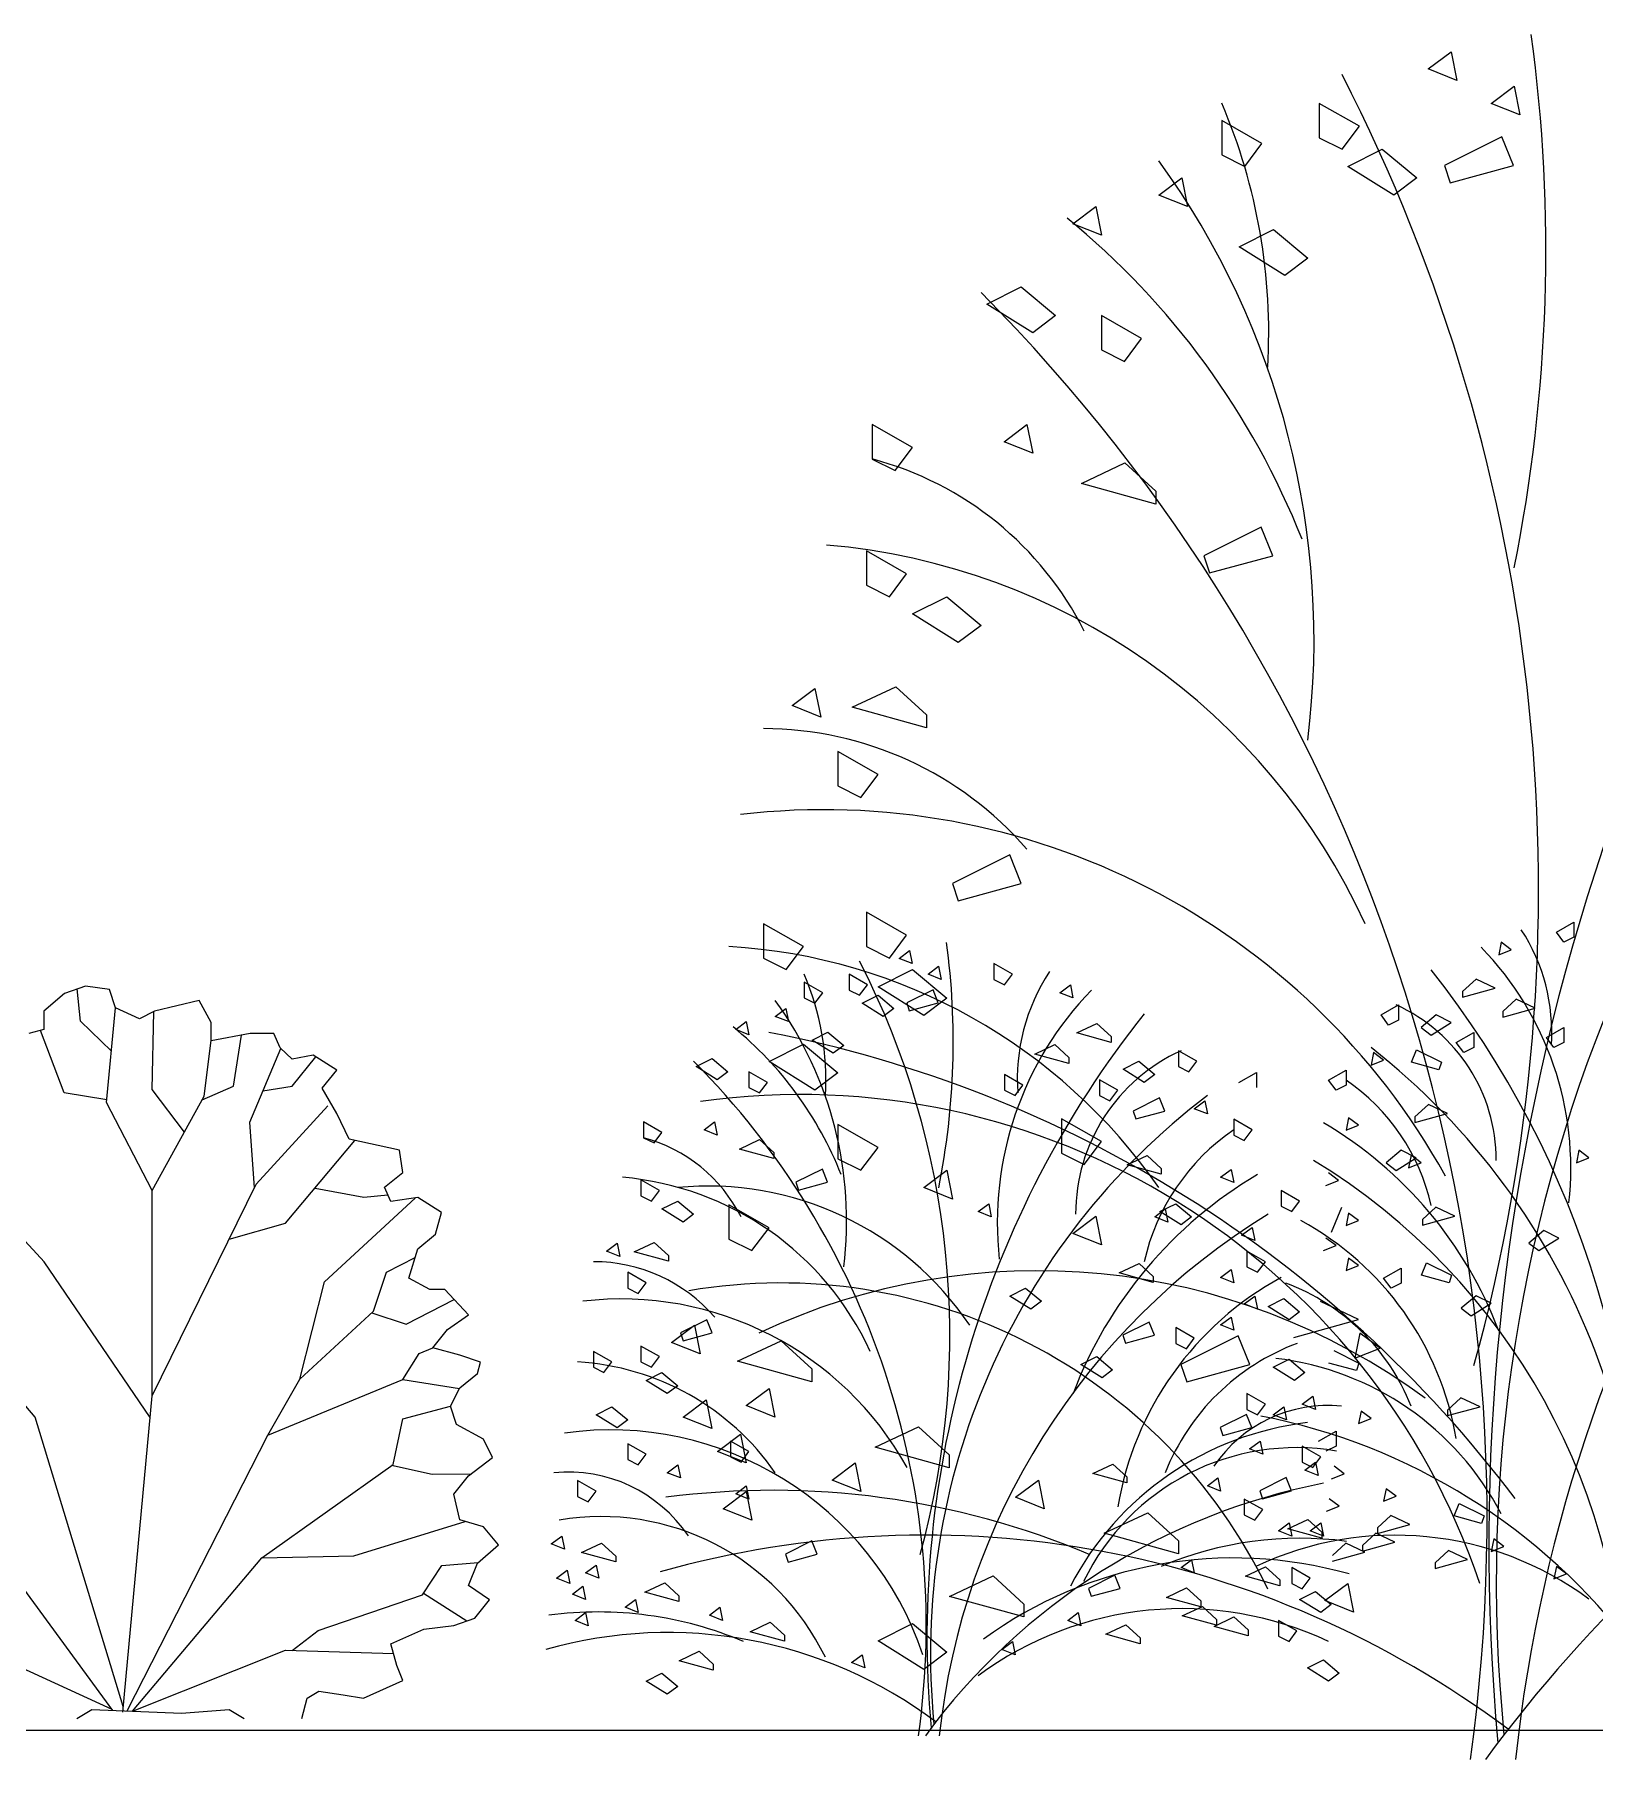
# Model space of a CAD drawing. Header units: millimetres. Extents: x 217.2 to 255.1, y 166.7 to 190.9.
# Drawn here: x 238.803 to 241.448, y 186.534 to 189.458 of the extents above; entities that cross this region are included whole.
import ezdxf

# ---------------------------------------------------------------- set-up
doc = ezdxf.new("R2010")
doc.units = ezdxf.units.MM
doc.layers.add('s', color=145, linetype='Continuous')
doc.layers.add('trees', color=104, linetype='Continuous')

msp = doc.modelspace()

# ---------------------------------------------------------------- linework, layer by layer
at = {"layer": 's', "color": 0}
msp.add_line((217.1888, 186.5832), (255.1288, 186.5832), dxfattribs=at)
at = {"layer": 'trees', "linetype": 'Continuous'}
for p, q in [((241.1662, 189.3996), (241.2051, 189.4288)), ((241.2731, 189.3412), (241.312, 189.3704)), ((241.312, 189.3704), (241.3217, 189.3218)), ((240.9816, 189.3412), (240.9816, 189.2829)), ((241.0496, 189.3023), (240.9816, 189.3412)), ((241.3217, 189.3218), (241.2731, 189.3412)), ((240.8164, 189.3121), (240.8164, 189.2537)), ((240.8844, 189.2732), (240.8164, 189.3121)), ((240.8553, 189.2343), (240.8844, 189.2732)), ((241.0885, 189.2634), (241.1468, 189.2148)), ((241.3107, 189.2356), (241.2913, 189.2842)), ((240.8164, 189.2537), (240.8553, 189.2343)), ((240.7095, 189.1856), (240.7484, 189.2148)), ((240.7484, 189.2148), (240.7581, 189.1662)), ((241.1468, 189.2148), (241.1079, 189.1856)), ((240.7581, 189.1662), (240.7095, 189.1856)), ((240.5637, 189.137), (240.6026, 189.1662)), ((240.6026, 189.1662), (240.6123, 189.1176)), ((240.6123, 189.1176), (240.5637, 189.137)), ((240.8456, 189.0981), (240.9039, 189.1273)), ((240.9039, 189.1273), (240.9622, 189.0787)), ((240.9233, 189.0495), (240.8456, 189.0981)), ((240.9622, 189.0787), (240.9233, 189.0495)), ((240.418, 189.0009), (240.4763, 189.03)), ((240.4763, 189.03), (240.5346, 188.9814)), ((240.4957, 188.9523), (240.418, 189.0009)), ((240.5346, 188.9814), (240.4957, 188.9523)), ((240.4471, 188.7675), (240.486, 188.7967)), ((240.2236, 188.7383), (240.2625, 188.7189)), ((240.6521, 188.7316), (240.7042, 188.6837)), ((240.7042, 188.6837), (240.7042, 188.662)), ((240.786, 188.5743), (240.7957, 188.5451)), ((240.7957, 188.5451), (240.9026, 188.5743)), ((240.3155, 188.3045), (240.3155, 188.2828)), ((240.1653, 188.2424), (240.1653, 188.184)), ((240.2334, 188.2035), (240.1653, 188.2424)), ((240.1653, 188.184), (240.2042, 188.1646)), ((240.4569, 188.0673), (240.3597, 188.0187)), ((240.4763, 188.0187), (240.4569, 188.0673)), ((240.2139, 187.9701), (240.2139, 187.9117)), ((240.039, 187.9506), (240.039, 187.8923)), ((240.107, 187.9117), (240.039, 187.9506)), ((240.0779, 187.8728), (240.107, 187.9117)), ((240.039, 187.8923), (240.0779, 187.8728)), ((240.3111, 187.795), (240.2334, 187.8437)), ((240.35, 187.8242), (240.3111, 187.795)), ((240.3356, 187.8164), (240.3267, 187.8387)), ((240.1265, 187.6686), (240.0487, 187.7172)), ((240.1653, 187.6978), (240.1265, 187.6686)), ((240.4658, 187.6593), (240.4792, 187.6771)), ((240.1653, 187.6103), (240.1653, 187.5519)), ((240.0327, 187.5846), (240.0567, 187.5626)), ((240.0567, 187.5626), (240.0567, 187.5526)), ((240.5832, 187.5422), (240.6123, 187.5811)), ((240.1653, 187.5519), (240.2042, 187.5325)), ((239.9807, 187.4741), (239.9807, 187.4158)), ((240.0487, 187.4352), (239.9807, 187.4741)), ((240.4032, 187.4625), (240.4211, 187.4759)), ((240.4211, 187.4759), (240.4255, 187.4536)), ((240.4255, 187.4536), (240.4032, 187.4625)), ((240.5637, 187.4255), (240.6026, 187.4547)), ((239.9807, 187.4158), (240.0196, 187.3963)), ((240.0196, 187.3963), (240.0487, 187.4352)), ((240.6761, 187.3745), (240.7001, 187.3525)), ((240.4568, 187.3194), (240.4836, 187.3328)), ((240.7001, 187.3525), (240.7001, 187.3425)), ((240.4926, 187.2971), (240.4568, 187.3194)), ((239.8835, 187.2407), (239.9224, 187.2699)), ((239.9224, 187.2699), (239.9321, 187.2213)), ((239.9321, 187.2213), (239.8835, 187.2407)), ((240.069, 187.2437), (240.1211, 187.1959)), ((240.8443, 187.2518), (240.7471, 187.2032)), ((240.8637, 187.2032), (240.8443, 187.2518)), ((240.5775, 187.2032), (240.6043, 187.2166)), ((240.1211, 187.1742), (239.9952, 187.2089)), ((240.1211, 187.1959), (240.1211, 187.1742)), ((240.7471, 187.2032), (240.7568, 187.174)), ((240.7568, 187.174), (240.8637, 187.2032)), ((240.0099, 187.1338), (240.0487, 187.1629)), ((240.8589, 187.154), (240.8589, 187.1272)), ((239.903, 187.1143), (239.9418, 187.1435)), ((240.0099, 187.0365), (239.9613, 187.056)), ((240.1556, 187.0073), (240.1945, 187.0365)), ((240.1945, 187.0365), (240.2042, 186.9879)), ((240.3543, 187.05), (240.3543, 187.0283)), ((240.2042, 186.9879), (240.1556, 187.0073)), ((240.4666, 186.9782), (240.5054, 187.0073)), ((240.5054, 187.0073), (240.5152, 186.9587)), ((240.6554, 187.0127), (240.6554, 187.0027)), ((239.971, 186.9587), (240.0099, 186.9879)), ((240.0099, 186.9879), (240.0196, 186.9393)), ((240.5152, 186.9587), (240.4666, 186.9782)), ((240.0196, 186.9393), (239.971, 186.9587)), ((240.6909, 186.952), (240.743, 186.9042)), ((240.743, 186.8824), (240.6171, 186.9172)), ((239.6794, 186.8991), (239.6972, 186.9125)), ((239.6972, 186.9125), (239.7017, 186.8902)), ((240.743, 186.9042), (240.743, 186.8824)), ((240.7472, 186.8589), (240.7651, 186.8723)), ((240.7651, 186.8723), (240.7696, 186.8499)), ((240.3548, 186.8102), (240.4286, 186.845)), ((240.635, 186.8461), (240.5903, 186.8237)), ((240.6439, 186.8237), (240.635, 186.8461)), ((240.9913, 186.8031), (241.0302, 186.8323)), ((241.0302, 186.8323), (241.0399, 186.7837)), ((240.5903, 186.8237), (240.5947, 186.8103)), ((240.5947, 186.8103), (240.6439, 186.8237)), ((241.0399, 186.7837), (240.9913, 186.8031)), ((240.5551, 186.7695), (240.573, 186.7829)), ((240.573, 186.7829), (240.5775, 186.7605)), ((240.5775, 186.7605), (240.5551, 186.7695)), ((240.6199, 186.7459), (240.6538, 186.7619)), ((240.6778, 186.7299), (240.6199, 186.7459)), ((240.6538, 186.7619), (240.6778, 186.7399)), ((240.4434, 186.7203), (240.4613, 186.7337)), ((240.4658, 186.7113), (240.4434, 186.7203)), ((240.4613, 186.7337), (240.4658, 186.7113)), ((240.6778, 186.7399), (240.6778, 186.7299))]:
    msp.add_line(p, q, dxfattribs=at)
at = {"layer": 'trees', "color": 84, "true_color": 0x2aaf18}
for p, q in [((241.2051, 189.4288), (241.2148, 189.3801)), ((241.2148, 189.3801), (241.1662, 189.3996)), ((241.0205, 189.2634), (241.0496, 189.3023)), ((240.9816, 189.2829), (241.0205, 189.2634)), ((241.0302, 189.2343), (241.0885, 189.2634)), ((241.2913, 189.2842), (241.1941, 189.2356)), ((241.1079, 189.1856), (241.0302, 189.2343)), ((241.1941, 189.2356), (241.2038, 189.2064)), ((240.6123, 188.9814), (240.6123, 188.9231)), ((240.6804, 188.9425), (240.6123, 188.9814)), ((240.6512, 188.9036), (240.6804, 188.9425)), ((240.6123, 188.9231), (240.6512, 188.9036)), ((240.2236, 188.7967), (240.2236, 188.7383)), ((240.2917, 188.7578), (240.2236, 188.7967)), ((240.486, 188.7967), (240.4957, 188.748)), ((240.4957, 188.748), (240.4471, 188.7675)), ((240.2625, 188.7189), (240.2917, 188.7578)), ((240.5783, 188.6968), (240.6521, 188.7316)), ((240.7042, 188.662), (240.5783, 188.6968)), ((240.8832, 188.6229), (240.786, 188.5743)), ((240.9026, 188.5743), (240.8832, 188.6229)), ((240.2139, 188.5827), (240.2139, 188.5244)), ((240.2819, 188.5438), (240.2139, 188.5827)), ((240.2528, 188.5049), (240.2819, 188.5438)), ((240.2139, 188.5244), (240.2528, 188.5049)), ((240.2917, 188.4758), (240.35, 188.5049)), ((240.35, 188.5049), (240.4083, 188.4563)), ((240.3694, 188.4271), (240.2917, 188.4758)), ((240.4083, 188.4563), (240.3694, 188.4271)), ((240.1896, 188.3175), (240.2634, 188.3523)), ((240.2634, 188.3523), (240.3155, 188.3045)), ((240.0876, 188.3202), (240.1265, 188.3493)), ((240.1265, 188.3493), (240.1362, 188.3007)), ((240.1362, 188.3007), (240.0876, 188.3202)), ((240.3155, 188.2828), (240.1896, 188.3175)), ((240.2042, 188.1646), (240.2334, 188.2035)), ((240.3597, 188.0187), (240.3694, 187.9895)), ((240.3694, 187.9895), (240.4763, 188.0187)), ((240.2819, 187.9312), (240.2139, 187.9701)), ((240.2139, 187.9117), (240.2528, 187.8923)), ((240.2528, 187.8923), (240.2819, 187.9312)), ((240.43, 187.8828), (240.43, 187.856)), ((240.4613, 187.8649), (240.43, 187.8828)), ((240.2334, 187.8437), (240.2917, 187.8728)), ((240.2917, 187.8728), (240.35, 187.8242)), ((240.4479, 187.8471), (240.4613, 187.8649)), ((238.8538, 187.8324), (238.819, 187.8021)), ((238.8894, 187.8447), (238.8538, 187.8324)), ((238.9302, 187.8389), (238.8894, 187.8447)), ((238.9403, 187.8078), (238.9302, 187.8389)), ((240.3267, 187.8387), (240.282, 187.8164)), ((238.819, 187.8021), (238.819, 187.771)), ((238.9812, 187.789), (238.9403, 187.8078)), ((239.0067, 187.8021), (238.9812, 187.789)), ((239.0824, 187.8201), (239.0067, 187.8021)), ((239.1025, 187.7833), (239.0824, 187.8201)), ((240.282, 187.8164), (240.2864, 187.803)), ((238.819, 187.771), (238.7935, 187.7645)), ((239.1689, 187.7645), (239.1025, 187.7522)), ((239.2091, 187.7645), (239.1689, 187.7645)), ((239.2198, 187.7399), (239.2091, 187.7645)), ((239.2399, 187.7211), (239.2198, 187.7399)), ((240.0487, 187.7172), (240.107, 187.7464)), ((240.107, 187.7464), (240.1653, 187.6978)), ((239.2754, 187.7276), (239.2399, 187.7211)), ((239.3157, 187.7023), (239.2754, 187.7276)), ((239.2909, 187.672), (239.3157, 187.7023)), ((240.0458, 187.6816), (240.0145, 187.6995)), ((240.0323, 187.6637), (240.0458, 187.6816)), ((240.0145, 187.6727), (240.0323, 187.6637)), ((240.5443, 187.62), (240.5443, 187.5616)), ((240.6123, 187.5811), (240.5443, 187.62)), ((240.2334, 187.5714), (240.1653, 187.6103)), ((239.4222, 187.5664), (239.3364, 187.5852)), ((239.4276, 187.5287), (239.4222, 187.5664)), ((239.9988, 187.5686), (240.0327, 187.5846)), ((240.0567, 187.5526), (239.9988, 187.5686)), ((240.2042, 187.5325), (240.2334, 187.5714)), ((240.5443, 187.5616), (240.5832, 187.5422)), ((240.3111, 187.5033), (240.35, 187.5325)), ((240.35, 187.5325), (240.3597, 187.4838)), ((239.3968, 187.5042), (239.4276, 187.5287)), ((240.3597, 187.4838), (240.3111, 187.5033)), ((239.4832, 187.424), (239.4933, 187.4608)), ((240.6026, 187.4547), (240.6123, 187.4061)), ((240.6123, 187.4061), (240.5637, 187.4255)), ((240.6422, 187.3585), (240.6761, 187.3745)), ((240.7001, 187.3425), (240.6422, 187.3585)), ((239.4732, 187.3307), (239.4376, 187.3495)), ((239.5389, 187.2873), (239.4986, 187.3307)), ((240.4836, 187.3328), (240.5104, 187.3105)), ((240.5104, 187.3105), (240.4926, 187.2971)), ((239.9952, 187.2089), (240.069, 187.2437)), ((240.6132, 187.1808), (240.5775, 187.2032)), ((240.0487, 187.1629), (240.0584, 187.1143)), ((240.8902, 187.1361), (240.8589, 187.154)), ((239.9418, 187.1435), (239.9516, 187.0949)), ((240.0584, 187.1143), (240.0099, 187.1338)), ((240.9528, 187.1361), (240.9706, 187.1495)), ((240.9706, 187.1495), (240.9751, 187.1272)), ((239.9516, 187.0949), (239.903, 187.1143)), ((240.2284, 187.0631), (240.3022, 187.0978)), ((240.3022, 187.0978), (240.3543, 187.05)), ((239.9613, 187.056), (240.0001, 187.0851)), ((240.0001, 187.0851), (240.0099, 187.0365)), ((240.3543, 187.0283), (240.2284, 187.0631)), ((240.5975, 187.0186), (240.6315, 187.0346)), ((240.6315, 187.0346), (240.6554, 187.0127)), ((240.6554, 187.0027), (240.5975, 187.0186)), ((240.6171, 186.9172), (240.6909, 186.952)), ((240.4286, 186.845), (240.4807, 186.7972)), ((240.4807, 186.7755), (240.3548, 186.8102)), ((240.4807, 186.7972), (240.4807, 186.7755)), ((240.2334, 186.7351), (240.2917, 186.7642)), ((240.2917, 186.7642), (240.35, 186.7156)), ((240.3111, 186.6864), (240.2334, 186.7351)), ((240.35, 186.7156), (240.3111, 186.6864))]:
    msp.add_line(p, q, dxfattribs=at)
at = {"layer": 'trees', "color": 1}
for p, q in [((241.2038, 189.2064), (241.3107, 189.2356)), ((240.43, 187.856), (240.4479, 187.8471)), ((240.5417, 187.8336), (240.5596, 187.8471)), ((240.564, 187.8247), (240.5417, 187.8336)), ((240.5596, 187.8471), (240.564, 187.8247)), ((240.2864, 187.803), (240.3356, 187.8164)), ((240.5707, 187.7654), (240.6047, 187.7813)), ((240.6286, 187.7494), (240.5707, 187.7654)), ((240.6047, 187.7813), (240.6286, 187.7594)), ((240.4992, 187.7296), (240.5332, 187.7456)), ((240.5332, 187.7456), (240.5571, 187.7236)), ((240.6286, 187.7594), (240.6286, 187.7494)), ((240.5571, 187.7136), (240.4992, 187.7296)), ((240.5571, 187.7236), (240.5571, 187.7136)), ((240.4479, 187.695), (240.4479, 187.6682)), ((240.4792, 187.6771), (240.4479, 187.695)), ((240.6087, 187.6861), (240.6087, 187.6593)), ((240.64, 187.6682), (240.6087, 187.6861)), ((240.4479, 187.6682), (240.4658, 187.6593)), ((240.6087, 187.6593), (240.6266, 187.6503)), ((240.6266, 187.6503), (240.64, 187.6682)), ((240.9349, 187.4625), (240.9483, 187.4804)), ((240.7472, 187.4402), (240.7115, 187.4625)), ((240.7651, 187.4536), (240.7472, 187.4402)), ((240.917, 187.4715), (240.9349, 187.4625)), ((240.85, 187.4223), (240.8679, 187.4357)), ((240.8723, 187.4133), (240.85, 187.4223)), ((240.8679, 187.4357), (240.8723, 187.4133)), ((240.8902, 187.3776), (240.8589, 187.3954)), ((240.8589, 187.3954), (240.8589, 187.3686)), ((240.8143, 187.3507), (240.8321, 187.3641)), ((240.8321, 187.3641), (240.8366, 187.3418)), ((240.8589, 187.3686), (240.8768, 187.3597)), ((240.8768, 187.3597), (240.8902, 187.3776)), ((240.8366, 187.3418), (240.8143, 187.3507))]:
    msp.add_line(p, q, dxfattribs=at)
at = {"layer": 'trees', "color": 56}
for p, q in [((241.3836, 187.9361), (241.4134, 187.9531)), ((241.4134, 187.9531), (241.4134, 187.9276)), ((241.2902, 187.9191), (241.286, 187.8978)), ((241.3072, 187.9063), (241.2902, 187.9191)), ((241.3964, 187.9191), (241.3836, 187.9361)), ((241.4134, 187.9276), (241.3964, 187.9191)), ((241.286, 187.8978), (241.3072, 187.9063)), ((241.2474, 187.8566), (241.2246, 187.8357)), ((241.2796, 187.8414), (241.2474, 187.8566)), ((241.2246, 187.8262), (241.2796, 187.8414)), ((241.2246, 187.8357), (241.2246, 187.8262)), ((241.0864, 187.7958), (241.1161, 187.8128)), ((241.0991, 187.7788), (241.0864, 187.7958)), ((241.1161, 187.8128), (241.1161, 187.7873)), ((241.1798, 187.7958), (241.1543, 187.7746)), ((241.2053, 187.7831), (241.1798, 187.7958)), ((241.3153, 187.8226), (241.2926, 187.8017)), ((241.2926, 187.7922), (241.3476, 187.8074)), ((241.2926, 187.8017), (241.2926, 187.7922)), ((241.3476, 187.8074), (241.3153, 187.8226)), ((241.1161, 187.7873), (241.0991, 187.7788)), ((241.1543, 187.7746), (241.1713, 187.7618)), ((241.1713, 187.7618), (241.2053, 187.7831)), ((241.2138, 187.7491), (241.2435, 187.7661)), ((241.2435, 187.7661), (241.2435, 187.7406)), ((241.3667, 187.7576), (241.3964, 187.7746)), ((241.3964, 187.7746), (241.3964, 187.7491)), ((241.1379, 187.7157), (241.1464, 187.7369)), ((241.1464, 187.7369), (241.1889, 187.7157)), ((241.2265, 187.7321), (241.2138, 187.7491)), ((241.2435, 187.7406), (241.2265, 187.7321)), ((241.3794, 187.7406), (241.3667, 187.7576)), ((241.3964, 187.7491), (241.3794, 187.7406)), ((241.0737, 187.7321), (241.0694, 187.7108)), ((241.0694, 187.7108), (241.0907, 187.7193)), ((241.0907, 187.7193), (241.0737, 187.7321)), ((241.1846, 187.7029), (241.1379, 187.7157)), ((241.1889, 187.7157), (241.1846, 187.7029)), ((240.9972, 187.6853), (241.027, 187.7023)), ((241.01, 187.6683), (240.9972, 187.6853)), ((241.027, 187.7023), (241.027, 187.6768)), ((241.027, 187.6768), (241.01, 187.6683)), ((241.0312, 187.6216), (241.027, 187.6004)), ((241.0482, 187.6089), (241.0312, 187.6216)), ((241.1667, 187.6441), (241.1439, 187.6233)), ((241.1439, 187.6138), (241.199, 187.629)), ((241.1439, 187.6233), (241.1439, 187.6138)), ((241.199, 187.629), (241.1667, 187.6441)), ((241.027, 187.6004), (241.0482, 187.6089)), ((241.1204, 187.5664), (241.0949, 187.5451)), ((241.1459, 187.5536), (241.1204, 187.5664)), ((241.4219, 187.5664), (241.4176, 187.5451)), ((241.4388, 187.5536), (241.4219, 187.5664)), ((241.0949, 187.5451), (241.1119, 187.5324)), ((241.1119, 187.5324), (241.1459, 187.5536)), ((241.1374, 187.5579), (241.1331, 187.5366)), ((241.1331, 187.5366), (241.1543, 187.5451)), ((241.1543, 187.5451), (241.1374, 187.5579)), ((241.4176, 187.5451), (241.4388, 187.5536)), ((240.993, 187.5069), (241.0142, 187.5154)), ((241.0142, 187.5154), (240.9972, 187.5281)), ((241.0312, 187.4601), (241.027, 187.4389)), ((241.027, 187.4389), (241.0482, 187.4474)), ((241.0482, 187.4474), (241.0312, 187.4601)), ((241.1794, 187.4699), (241.1567, 187.449)), ((241.1567, 187.4395), (241.2117, 187.4547)), ((241.1567, 187.449), (241.1567, 187.4395)), ((241.2117, 187.4547), (241.1794, 187.4699)), ((241.01, 187.4049), (240.993, 187.4176)), ((241.3624, 187.4304), (241.3369, 187.4091)), ((241.3539, 187.3964), (241.3879, 187.4176)), ((241.3879, 187.4176), (241.3624, 187.4304)), ((240.9887, 187.3964), (241.01, 187.4049)), ((241.3369, 187.4091), (241.3539, 187.3964)), ((241.0312, 187.3836), (241.027, 187.3624)), ((241.027, 187.3624), (241.0482, 187.3709)), ((241.0482, 187.3709), (241.0312, 187.3836)), ((241.0907, 187.3496), (241.1204, 187.3666)), ((241.1204, 187.3666), (241.1204, 187.3411)), ((241.1549, 187.3545), (241.1634, 187.3757)), ((241.1634, 187.3757), (241.2059, 187.3545)), ((241.1034, 187.3326), (241.0907, 187.3496)), ((241.1204, 187.3411), (241.1034, 187.3326)), ((241.2016, 187.3417), (241.1549, 187.3545)), ((241.2059, 187.3545), (241.2016, 187.3417)), ((241.2478, 187.3199), (241.2223, 187.2986)), ((241.2223, 187.2986), (241.2393, 187.2859)), ((241.2393, 187.2859), (241.2732, 187.3071)), ((241.2732, 187.3071), (241.2478, 187.3199)), ((241.0063, 187.227), (241.0487, 187.2057)), ((241.0445, 187.193), (240.9978, 187.2057)), ((241.0487, 187.2057), (241.0445, 187.193)), ((241.0524, 187.1244), (241.0482, 187.1032)), ((241.0694, 187.1117), (241.0524, 187.1244)), ((241.2219, 187.147), (241.1991, 187.1261)), ((241.1991, 187.1166), (241.2542, 187.1318)), ((241.1991, 187.1261), (241.1991, 187.1166)), ((241.2542, 187.1318), (241.2219, 187.147)), ((241.0482, 187.1032), (241.0694, 187.1117)), ((240.9802, 187.0734), (241.01, 187.0904)), ((241.01, 187.0649), (240.993, 187.0564)), ((241.01, 187.0904), (241.01, 187.0649)), ((241.0949, 186.9927), (241.0907, 186.9714)), ((241.0907, 186.9714), (241.1119, 186.9799)), ((241.1119, 186.9799), (241.0949, 186.9927)), ((241.103, 186.9472), (241.0802, 186.9264)), ((241.1353, 186.9321), (241.103, 186.9472)), ((241.2101, 186.9465), (241.2186, 186.9678)), ((241.2568, 186.9338), (241.2101, 186.9465)), ((241.2186, 186.9678), (241.2611, 186.9465)), ((241.2611, 186.9465), (241.2568, 186.9338)), ((241.0775, 186.9175), (241.0548, 186.8966)), ((241.1098, 186.9023), (241.0775, 186.9175)), ((241.0802, 186.9169), (241.1353, 186.9321)), ((241.0802, 186.9264), (241.0802, 186.9169)), ((241.0266, 186.9005), (241.0038, 186.8796)), ((241.0588, 186.8853), (241.0266, 186.9005)), ((241.0548, 186.8871), (241.1098, 186.9023)), ((241.0548, 186.8966), (241.0548, 186.8871)), ((241.2007, 186.8878), (241.1779, 186.8669)), ((241.2329, 186.8726), (241.2007, 186.8878)), ((241.2775, 186.9077), (241.2732, 186.8865)), ((241.2732, 186.8865), (241.2945, 186.895)), ((241.2945, 186.895), (241.2775, 186.9077)), ((241.0038, 186.8701), (241.0588, 186.8853)), ((241.1779, 186.8574), (241.2329, 186.8726)), ((241.1779, 186.8669), (241.1779, 186.8574)), ((241.3836, 186.861), (241.3794, 186.8397)), ((241.4006, 186.8482), (241.3836, 186.861)), ((241.3794, 186.8397), (241.4006, 186.8482))]:
    msp.add_line(p, q, dxfattribs=at)
at = {"layer": 'trees', "color": 97, "true_color": 0x279b30}
for p, q in [((240.2692, 187.8918), (240.287, 187.9052)), ((240.2915, 187.8828), (240.2692, 187.8918)), ((240.287, 187.9052), (240.2915, 187.8828)), ((240.1843, 187.8649), (240.1843, 187.8381)), ((240.2155, 187.8471), (240.1843, 187.8649)), ((240.3183, 187.8649), (240.3362, 187.8784)), ((240.3406, 187.856), (240.3183, 187.8649)), ((240.3362, 187.8784), (240.3406, 187.856)), ((240.1843, 187.8381), (240.2021, 187.8292)), ((240.2021, 187.8292), (240.2155, 187.8471)), ((240.2066, 187.8158), (240.2334, 187.8292)), ((240.2334, 187.8292), (240.2602, 187.8068)), ((240.2423, 187.7934), (240.2066, 187.8158)), ((240.2602, 187.8068), (240.2423, 187.7934)), ((239.9251, 187.7084), (239.9519, 187.7219)), ((239.9609, 187.6861), (239.9251, 187.7084)), ((239.9519, 187.7219), (239.9787, 187.6995)), ((240.6489, 187.704), (240.6758, 187.7174)), ((240.6758, 187.7174), (240.7026, 187.695)), ((240.7428, 187.7084), (240.7606, 187.6995)), ((240.7606, 187.6995), (240.774, 187.7174)), ((239.9787, 187.6995), (239.9609, 187.6861)), ((240.0145, 187.6995), (240.0145, 187.6727)), ((240.6847, 187.6816), (240.6489, 187.704)), ((240.7026, 187.695), (240.6847, 187.6816)), ((240.7109, 187.6554), (240.6662, 187.633)), ((240.7198, 187.633), (240.7109, 187.6554)), ((240.7696, 187.6369), (240.7875, 187.6503)), ((240.7875, 187.6503), (240.7919, 187.628)), ((240.6662, 187.633), (240.6707, 187.6196)), ((240.6707, 187.6196), (240.7198, 187.633)), ((240.7919, 187.628), (240.7696, 187.6369)), ((240.8366, 187.619), (240.8366, 187.5922)), ((240.8679, 187.6011), (240.8366, 187.619)), ((239.8358, 187.6145), (239.8358, 187.5877)), ((239.867, 187.5967), (239.8358, 187.6145)), ((239.8536, 187.5788), (239.867, 187.5967)), ((239.9385, 187.6011), (239.9564, 187.6145)), ((239.9609, 187.5922), (239.9385, 187.6011)), ((239.9564, 187.6145), (239.9609, 187.5922)), ((240.8366, 187.5922), (240.8545, 187.5832)), ((240.8545, 187.5832), (240.8679, 187.6011)), ((239.8358, 187.5877), (239.8536, 187.5788)), ((240.139, 187.5347), (240.0943, 187.5123)), ((240.1479, 187.5123), (240.139, 187.5347)), ((240.6556, 187.5418), (240.6896, 187.5578)), ((240.7135, 187.5258), (240.6556, 187.5418)), ((240.6896, 187.5578), (240.7135, 187.5358)), ((240.7135, 187.5358), (240.7135, 187.5258)), ((240.8143, 187.5206), (240.8321, 187.5341)), ((240.8321, 187.5341), (240.8366, 187.5117)), ((239.8626, 187.4983), (239.8313, 187.5162)), ((240.0943, 187.5123), (240.0988, 187.4989)), ((240.0988, 187.4989), (240.1479, 187.5123)), ((240.8366, 187.5117), (240.8143, 187.5206)), ((240.7115, 187.4625), (240.7383, 187.4759)), ((240.7383, 187.4759), (240.7651, 187.4536)), ((240.7026, 187.4536), (240.7204, 187.467)), ((240.7249, 187.4446), (240.7026, 187.4536)), ((240.7204, 187.467), (240.7249, 187.4446)), ((239.7732, 187.3954), (239.7911, 187.4089)), ((239.7955, 187.3865), (239.7732, 187.3954)), ((239.7911, 187.4089), (239.7955, 187.3865)), ((239.8201, 187.3942), (239.854, 187.4102)), ((239.878, 187.3783), (239.8201, 187.3942)), ((239.854, 187.4102), (239.878, 187.3882)), ((239.878, 187.3882), (239.878, 187.3783)), ((239.8089, 187.3597), (239.8089, 187.3328)), ((239.8402, 187.3418), (239.8089, 187.3597)), ((239.8089, 187.3328), (239.8268, 187.3239)), ((239.8268, 187.3239), (239.8402, 187.3418)), ((239.943, 187.2792), (239.8983, 187.2568)), ((239.9519, 187.2568), (239.943, 187.2792)), ((240.693, 187.2753), (240.6484, 187.253)), ((240.702, 187.253), (240.693, 187.2753)), ((239.8983, 187.2568), (239.9028, 187.2434)), ((239.9028, 187.2434), (239.9519, 187.2568)), ((240.6484, 187.253), (240.6528, 187.2396)), ((240.6528, 187.2396), (240.702, 187.253)), ((240.7383, 187.2658), (240.7383, 187.239)), ((240.7696, 187.2479), (240.7383, 187.2658)), ((240.7383, 187.239), (240.7562, 187.23)), ((240.7562, 187.23), (240.7696, 187.2479)), ((239.7509, 187.2255), (239.7509, 187.1987)), ((239.7821, 187.2077), (239.7509, 187.2255)), ((239.8313, 187.2345), (239.8313, 187.2077)), ((239.8626, 187.2166), (239.8313, 187.2345)), ((239.8492, 187.1987), (239.8626, 187.2166)), ((240.6043, 187.2166), (240.6311, 187.1942)), ((239.7509, 187.1987), (239.7687, 187.1898)), ((239.7687, 187.1898), (239.7821, 187.2077)), ((239.8313, 187.2077), (239.8492, 187.1987)), ((239.8402, 187.1764), (239.867, 187.1898)), ((239.867, 187.1898), (239.8938, 187.1674)), ((240.6311, 187.1942), (240.6132, 187.1808)), ((239.876, 187.154), (239.8402, 187.1764)), ((239.8938, 187.1674), (239.876, 187.154)), ((239.7553, 187.1182), (239.7821, 187.1316)), ((239.7821, 187.1316), (239.8089, 187.1093)), ((240.8181, 187.0831), (240.8673, 187.0965)), ((239.9832, 187.0735), (239.9832, 187.0467)), ((240.0145, 187.0556), (239.9832, 187.0735)), ((240.8634, 187.0601), (240.8813, 187.0735)), ((240.8813, 187.0735), (240.8858, 187.0512)), ((240.9528, 187.0646), (240.9528, 187.0377)), ((240.984, 187.0467), (240.9528, 187.0646)), ((239.9832, 187.0467), (240.0011, 187.0377)), ((240.0011, 187.0377), (240.0145, 187.0556)), ((240.8858, 187.0512), (240.8634, 187.0601)), ((240.9528, 187.0377), (240.9706, 187.0288)), ((240.9572, 187.0243), (240.9751, 187.0377)), ((240.9706, 187.0288), (240.984, 187.0467)), ((240.9751, 187.0377), (240.9796, 187.0154)), ((240.7919, 186.9975), (240.8098, 187.0109)), ((240.8098, 187.0109), (240.8143, 186.9886)), ((240.9254, 187.0115), (240.8807, 186.9892)), ((240.9343, 186.9892), (240.9254, 187.0115)), ((240.9796, 187.0154), (240.9572, 187.0243)), ((239.9921, 186.9841), (240.01, 186.9975)), ((240.0145, 186.9751), (239.9921, 186.9841)), ((240.01, 186.9975), (240.0145, 186.9751)), ((240.8143, 186.9886), (240.7919, 186.9975)), ((240.8807, 186.9892), (240.8852, 186.9758)), ((240.8852, 186.9758), (240.9343, 186.9892)), ((240.8545, 186.9751), (240.8545, 186.9483)), ((240.8858, 186.9573), (240.8545, 186.9751)), ((240.8545, 186.9483), (240.8723, 186.9394)), ((240.8723, 186.9394), (240.8858, 186.9573)), ((240.9126, 186.9215), (240.9304, 186.9349)), ((240.9349, 186.9125), (240.9126, 186.9215)), ((240.9282, 186.9247), (240.9621, 186.9407)), ((240.9861, 186.9088), (240.9282, 186.9247)), ((240.9304, 186.9349), (240.9349, 186.9125)), ((240.9621, 186.9407), (240.9861, 186.9188)), ((240.9662, 186.9215), (240.984, 186.9349)), ((240.9885, 186.9125), (240.9662, 186.9215)), ((240.984, 186.9349), (240.9885, 186.9125)), ((240.9861, 186.9188), (240.9861, 186.9088)), ((240.1211, 186.9042), (240.0764, 186.8819)), ((240.1301, 186.8819), (240.1211, 186.9042)), ((240.0764, 186.8819), (240.0809, 186.8684)), ((240.0809, 186.8684), (240.1301, 186.8819)), ((239.838, 186.8174), (239.8719, 186.8334)), ((239.8719, 186.8334), (239.8958, 186.8114)), ((239.8045, 186.7918), (239.8223, 186.8052)), ((239.8223, 186.8052), (239.8268, 186.7829)), ((239.8958, 186.8014), (239.838, 186.8174)), ((239.8958, 186.8114), (239.8958, 186.8014)), ((239.8268, 186.7829), (239.8045, 186.7918)), ((239.9475, 186.7784), (239.9653, 186.7918)), ((239.9698, 186.7695), (239.9475, 186.7784)), ((239.9653, 186.7918), (239.9698, 186.7695)), ((240.0167, 186.7504), (240.0506, 186.7664)), ((240.0746, 186.7344), (240.0167, 186.7504)), ((240.0506, 186.7664), (240.0746, 186.7444)), ((240.0746, 186.7444), (240.0746, 186.7344)), ((239.896, 186.7012), (239.93, 186.7172)), ((239.93, 186.7172), (239.9539, 186.6952)), ((239.9539, 186.6852), (239.896, 186.7012)), ((239.9539, 186.6952), (239.9539, 186.6852)), ((240.1887, 186.6979), (240.2066, 186.7113)), ((240.2111, 186.689), (240.1887, 186.6979)), ((240.2066, 186.7113), (240.2111, 186.689)), ((239.8402, 186.6666), (239.867, 186.68)), ((239.876, 186.6443), (239.8402, 186.6666)), ((239.867, 186.68), (239.8938, 186.6577)), ((239.8938, 186.6577), (239.876, 186.6443))]:
    msp.add_line(p, q, dxfattribs=at)
at = {"layer": 'trees', "color": 45, "true_color": 0xba8d4a}
for p, q in [((238.881, 187.7855), (238.8756, 187.8399)), ((238.9252, 187.6474), (238.9403, 187.8078)), ((239.0025, 187.6695), (239.0055, 187.8015)), ((238.8534, 187.6639), (238.8132, 187.7695)), ((238.9334, 187.7345), (238.881, 187.7855)), ((239.0908, 187.6584), (239.1025, 187.7524)), ((239.1405, 187.675), (239.1543, 187.7618)), ((239.1681, 187.6142), (239.2208, 187.739)), ((239.2399, 187.675), (239.28, 187.7247)), ((238.9256, 187.6518), (238.8534, 187.6639)), ((239.0572, 187.5973), (239.0025, 187.6695)), ((239.0025, 187.4981), (239.0908, 187.6584)), ((239.0872, 187.6518), (239.1405, 187.675)), ((239.1904, 187.667), (239.2399, 187.675)), ((239.0025, 187.4981), (238.9252, 187.6474)), ((239.1792, 187.5092), (239.3006, 187.6418)), ((239.1759, 187.5026), (239.1681, 187.6142)), ((239.2289, 187.4429), (239.3465, 187.583)), ((239.2789, 187.5025), (239.3614, 187.4871)), ((239.2951, 187.3434), (239.4484, 187.4855)), ((239.3614, 187.4871), (239.4024, 187.4912)), ((239.3779, 187.2937), (239.4, 187.36)), ((239.4, 187.36), (239.4485, 187.3846)), ((239.4332, 187.2716), (239.5145, 187.3136)), ((239.253, 187.1786), (239.3779, 187.2937)), ((239.3752, 187.2911), (239.4332, 187.2716)), ((239.4276, 187.1776), (239.4552, 187.2218)), ((239.4552, 187.2218), (239.4785, 187.2316)), ((239.4276, 187.1776), (239.5236, 187.1627)), ((239.4276, 187.1113), (239.5087, 187.1326)), ((239.4111, 187.0339), (239.4276, 187.1113)), ((239.1883, 186.8758), (239.4111, 187.0339)), ((239.4087, 187.0326), (239.4773, 187.0173)), ((239.4773, 187.0173), (239.5431, 187.018)), ((239.3448, 186.8792), (239.5334, 186.9374)), ((239.4608, 186.8129), (239.4939, 186.8626)), ((239.4939, 186.8626), (239.5552, 186.8674)), ((239.2841, 186.7521), (239.4608, 186.8129)), ((239.4625, 186.8154), (239.5363, 186.7687))]:
    msp.add_line(p, q, dxfattribs=at)
at = {"layer": 'trees', "color": 97, "true_color": 0x25742c}
for p, q in [((240.1083, 187.8515), (240.1083, 187.8247)), ((240.1396, 187.8336), (240.1083, 187.8515)), ((240.1083, 187.8247), (240.1262, 187.8158)), ((240.1262, 187.8158), (240.1396, 187.8336)), ((240.0592, 187.7934), (240.077, 187.8068)), ((240.077, 187.8068), (240.0815, 187.7845)), ((239.9921, 187.771), (240.01, 187.7845)), ((240.0145, 187.7621), (239.9921, 187.771)), ((240.01, 187.7845), (240.0145, 187.7621)), ((240.0815, 187.7845), (240.0592, 187.7934)), ((240.1217, 187.7532), (240.1485, 187.7666)), ((240.1485, 187.7666), (240.1753, 187.7442)), ((240.1575, 187.7308), (240.1217, 187.7532)), ((240.1753, 187.7442), (240.1575, 187.7308)), ((240.7428, 187.7353), (240.7428, 187.7084)), ((240.774, 187.7174), (240.7428, 187.7353)), ((239.8313, 187.5162), (239.8313, 187.4893)), ((239.8313, 187.4893), (239.8492, 187.4804)), ((239.8492, 187.4804), (239.8626, 187.4983)), ((239.867, 187.467), (239.8938, 187.4804)), ((239.8938, 187.4804), (239.9206, 187.458)), ((240.917, 187.4983), (240.917, 187.4715)), ((240.9483, 187.4804), (240.917, 187.4983)), ((239.9028, 187.4446), (239.867, 187.467)), ((239.9206, 187.458), (239.9028, 187.4446)), ((240.8545, 187.306), (240.8723, 187.3194)), ((240.8768, 187.2971), (240.8545, 187.306)), ((240.8723, 187.3194), (240.8768, 187.2971)), ((240.8947, 187.3016), (240.9215, 187.315)), ((240.9304, 187.2792), (240.8947, 187.3016)), ((240.9215, 187.315), (240.9483, 187.2926)), ((240.8143, 187.2703), (240.8321, 187.2837)), ((240.8366, 187.2613), (240.8143, 187.2703)), ((240.8321, 187.2837), (240.8366, 187.2613)), ((240.9483, 187.2926), (240.9304, 187.2792)), ((240.9036, 187.1987), (240.9304, 187.2121)), ((240.9304, 187.2121), (240.9572, 187.1898)), ((240.9394, 187.1764), (240.9036, 187.1987)), ((240.9572, 187.1898), (240.9394, 187.1764)), ((240.8589, 187.1272), (240.8768, 187.1182)), ((240.8768, 187.1182), (240.8902, 187.1361)), ((240.9036, 187.1182), (240.9215, 187.1316)), ((240.9215, 187.1316), (240.926, 187.1093)), ((240.9751, 187.1272), (240.9528, 187.1361)), ((239.7911, 187.0959), (239.7553, 187.1182)), ((239.8089, 187.1093), (239.7911, 187.0959)), ((240.8584, 187.1188), (240.8137, 187.0965)), ((240.8137, 187.0965), (240.8181, 187.0831)), ((240.8673, 187.0965), (240.8584, 187.1188)), ((240.926, 187.1093), (240.9036, 187.1182)), ((239.8089, 187.069), (239.8089, 187.0422)), ((239.8402, 187.0512), (239.8089, 187.069)), ((239.8089, 187.0422), (239.8268, 187.0333)), ((239.8268, 187.0333), (239.8402, 187.0512)), ((239.7241, 187.0064), (239.7241, 186.9796)), ((239.7553, 186.9886), (239.7241, 187.0064)), ((239.876, 187.0199), (239.8938, 187.0333)), ((239.8983, 187.0109), (239.876, 187.0199)), ((239.8938, 187.0333), (239.8983, 187.0109)), ((239.7241, 186.9796), (239.7419, 186.9707)), ((239.7419, 186.9707), (239.7553, 186.9886)), ((239.7017, 186.8902), (239.6794, 186.8991)), ((239.7307, 186.8845), (239.7647, 186.9005)), ((239.7647, 186.9005), (239.7886, 186.8785)), ((239.7886, 186.8685), (239.7307, 186.8845)), ((239.7375, 186.8499), (239.7553, 186.8634)), ((239.7553, 186.8634), (239.7598, 186.841)), ((239.7886, 186.8785), (239.7886, 186.8685)), ((240.7696, 186.8499), (240.7472, 186.8589)), ((240.8567, 186.8443), (240.8906, 186.8602)), ((240.8906, 186.8602), (240.9146, 186.8383)), ((240.9662, 186.841), (240.9349, 186.8589)), ((240.9349, 186.8589), (240.9349, 186.8321)), ((239.6883, 186.841), (239.7062, 186.8544)), ((239.7106, 186.8321), (239.6883, 186.841)), ((239.7062, 186.8544), (239.7106, 186.8321)), ((239.7598, 186.841), (239.7375, 186.8499)), ((240.9146, 186.8283), (240.8567, 186.8443)), ((240.9146, 186.8383), (240.9146, 186.8283)), ((240.9349, 186.8321), (240.9528, 186.8231)), ((240.9528, 186.8231), (240.9662, 186.841)), ((239.7151, 186.8142), (239.733, 186.8276)), ((239.7375, 186.8052), (239.7151, 186.8142)), ((239.733, 186.8276), (239.7375, 186.8052)), ((240.7226, 186.8085), (240.7566, 186.8245)), ((240.7805, 186.7925), (240.7226, 186.8085)), ((240.7566, 186.8245), (240.7805, 186.8025)), ((240.7805, 186.8025), (240.7805, 186.7925)), ((240.9483, 186.8052), (240.9751, 186.8186)), ((240.984, 186.7829), (240.9483, 186.8052)), ((240.9751, 186.8186), (241.0019, 186.7963)), ((239.7196, 186.7695), (239.7375, 186.7829)), ((239.7375, 186.7829), (239.7419, 186.7605)), ((240.7494, 186.7772), (240.7834, 186.7932)), ((240.8073, 186.7612), (240.7494, 186.7772)), ((240.7834, 186.7932), (240.8073, 186.7712)), ((240.8031, 186.7593), (240.837, 186.7753)), ((240.8073, 186.7712), (240.8073, 186.7612)), ((240.837, 186.7753), (240.861, 186.7533)), ((241.0019, 186.7963), (240.984, 186.7829)), ((239.7419, 186.7605), (239.7196, 186.7695)), ((240.861, 186.7433), (240.8031, 186.7593)), ((240.861, 186.7533), (240.861, 186.7433)), ((240.9126, 186.7695), (240.9126, 186.7426)), ((240.9438, 186.7516), (240.9126, 186.7695)), ((240.9126, 186.7426), (240.9304, 186.7337)), ((240.9304, 186.7337), (240.9438, 186.7516)), ((240.9617, 186.689), (240.9885, 186.7024)), ((240.9975, 186.6666), (240.9617, 186.689)), ((240.9885, 186.7024), (241.0153, 186.68)), ((241.0153, 186.68), (240.9975, 186.6666))]:
    msp.add_line(p, q, dxfattribs=at)
at = {"layer": 'trees', "color": 64, "true_color": 0x78b116}
for p, q in [((239.1025, 187.7522), (239.1025, 187.7833)), ((239.3157, 187.6286), (239.2909, 187.672)), ((239.3364, 187.5852), (239.3157, 187.6286))]:
    msp.add_line(p, q, dxfattribs=at)
at = {"layer": 'trees', "color": 3}
for p, q in [((240.8453, 187.6811), (240.8751, 187.6981)), ((240.8751, 187.6981), (240.8751, 187.6726)), ((241.0024, 187.0097), (241.0237, 187.0182)), ((241.0237, 187.0182), (241.0067, 187.0309)), ((241.0152, 186.9629), (240.9982, 186.9757)), ((240.994, 186.9544), (241.0152, 186.9629))]:
    msp.add_line(p, q, dxfattribs=at)
at = {"layer": 'trees', "color": 47, "true_color": 0x8d6a35}
for p, q in [((238.8203, 187.3766), (238.5747, 187.6414)), ((239.0025, 187.15), (239.1792, 187.5092)), ((239.0025, 187.15), (239.0025, 187.4981)), ((239.1333, 187.416), (239.2289, 187.4429)), ((238.804, 187.1141), (238.5931, 187.3625)), ((238.9991, 187.1133), (238.8193, 187.3776)), ((239.253, 187.1786), (239.2951, 187.3434)), ((239.1985, 187.0834), (239.253, 187.1786)), ((239.1985, 187.0834), (239.4276, 187.1776)), ((239.1883, 186.8758), (239.3448, 186.8792)), ((239.2399, 186.7186), (239.2841, 186.7521)), ((239.2289, 186.7189), (239.4119, 186.7136))]:
    msp.add_line(p, q, dxfattribs=at)
at = {"layer": 'trees', "color": 62, "true_color": 0xacc205}
for p, q in [((239.4075, 187.4796), (239.3968, 187.5042)), ((239.4531, 187.4862), (239.4075, 187.4796)), ((239.4933, 187.4608), (239.4531, 187.4862)), ((239.4531, 187.3994), (239.4832, 187.424)), ((239.4376, 187.3495), (239.4531, 187.3994)), ((239.4986, 187.3307), (239.4732, 187.3307)), ((239.5033, 187.2627), (239.5389, 187.2873)), ((239.4785, 187.2316), (239.5033, 187.2627)), ((239.5241, 187.2193), (239.4785, 187.2316)), ((239.5087, 187.1326), (239.5241, 187.1637)), ((239.5389, 187.0147), (239.5797, 187.0458)), ((239.5141, 186.9836), (239.5389, 187.0147)), ((239.5241, 186.9402), (239.5141, 186.9836)), ((239.5643, 186.928), (239.5241, 186.9402)), ((239.5898, 186.8977), (239.5643, 186.928)), ((239.5543, 186.8666), (239.5898, 186.8977)), ((239.5389, 186.8289), (239.5543, 186.8666)), ((239.5744, 186.8044), (239.5389, 186.8289)), ((239.5496, 186.7733), (239.5744, 186.8044)), ((239.5141, 186.761), (239.5496, 186.7733)), ((239.4075, 186.7299), (239.4631, 186.7544)), ((239.4631, 186.7544), (239.5141, 186.761)), ((239.4175, 186.693), (239.4075, 186.7299)), ((239.4276, 186.6677), (239.4175, 186.693)), ((239.3612, 186.6374), (239.4276, 186.6677)), ((239.2562, 186.6031), (239.2654, 186.6374)), ((239.2654, 186.6374), (239.2855, 186.6497)), ((239.2855, 186.6497), (239.3264, 186.6431)), ((239.3264, 186.6431), (239.3612, 186.6374)), ((238.8748, 186.6031), (238.9001, 186.6186)), ((238.9001, 186.6186), (239.0522, 186.612)), ((239.0522, 186.612), (239.1333, 186.6186)), ((239.1333, 186.6186), (239.1589, 186.6031))]:
    msp.add_line(p, q, dxfattribs=at)
at = {"layer": 'trees', "color": 96}
for p, q in [((241.0026, 187.4276), (241.0196, 187.4701)), ((241.0482, 187.2797), (240.9837, 187.3101)), ((240.9382, 187.2493), (241.0482, 187.2797)), ((241.0506, 187.2565), (241.0421, 187.214)), ((241.0846, 187.231), (241.0506, 187.2565)), ((241.0421, 187.214), (241.0846, 187.231))]:
    msp.add_line(p, q, dxfattribs=at)
at = {"layer": 'trees', "color": 55, "true_color": 0x97922b}
for p, q in [((239.5596, 187.2071), (239.5241, 187.2193)), ((239.5241, 187.1637), (239.5543, 187.1882)), ((239.5543, 187.1882), (239.5596, 187.2071)), ((239.5187, 187.1015), (239.5087, 187.1326)), ((239.5643, 187.0769), (239.5187, 187.1015)), ((239.5797, 187.0458), (239.5643, 187.0769))]:
    msp.add_line(p, q, dxfattribs=at)
at = {"layer": 'trees', "color": 49, "true_color": 0x594322}
for p, q in [((238.9528, 186.6139), (239.0025, 187.15)), ((238.9537, 186.6237), (238.804, 187.1141)), ((238.9604, 186.616), (239.1985, 187.0834)), ((238.9361, 186.617), (238.6381, 187.0229)), ((238.9692, 186.6156), (239.1883, 186.8758)), ((238.935, 186.6185), (238.6546, 186.7465)), ((238.9694, 186.6156), (239.2289, 186.7189))]:
    msp.add_line(p, q, dxfattribs=at)
at = {"layer": 'trees', "color": 55, "true_color": 0x97922b}
for centre, radius, start, end in [((238.6449, 189.0922), 2.7209, 348.5823, 7.7252), ((239.9076, 188.9529), 0.9883, 356.5785, 23.1389), ((244.9645, 186.898), 3.6954, 141.5621, 185.2163), ((240.0781, 188.1916), 0.5658, 26.7895, 75.0983), ((240.0518, 187.4875), 1.1089, 24.6833, 85.1296), ((240.0379, 187.6876), 0.5936, 40.9952, 89.8975), ((240.1417, 186.9394), 1.2044, 28.9715, 96.7518), ((239.9257, 186.9591), 0.9542, 34.7708, 86.6956), ((239.1099, 187.7504), 1.2511, 348.5823, 7.7252), ((239.6905, 187.6864), 0.4544, 356.5785, 23.1389), ((240.8041, 187.6865), 0.3346, 146.8723, 183.9065), ((241.0016, 187.444), 0.566, 135.867, 186.2808), ((242.0156, 186.7416), 1.6992, 141.5621, 185.2163), ((240.8722, 187.4585), 0.3037, 114.2978, 180.0834), ((241.045, 187.2961), 0.3694, 124.3441, 167.2635), ((239.7567, 187.0126), 0.5099, 24.6833, 85.1296), ((239.9453, 186.9709), 0.5349, 33.983, 95.5823), ((241.2487, 186.8944), 0.7322, 120.523, 159.2317), ((243.1879, 185.1213), 2.3872, 101.0397, 143.7273), ((240.068, 186.4244), 0.9171, 25.7334, 99.7489), ((241.1777, 186.872), 0.5451, 118.5645, 170.5246), ((239.7981, 186.7606), 0.5538, 28.9715, 96.7518), ((241.0789, 186.8778), 0.3856, 110.5024, 158.3822), ((239.6988, 186.7696), 0.4387, 34.7708, 86.6956), ((241.0233, 186.5852), 0.5233, 96.7634, 152.401), ((239.7078, 186.7751), 0.246, 33.983, 95.5823), ((240.0545, 185.6067), 1.3833, 67.0929, 97.5039), ((241.1987, 185.9246), 1.0977, 101.0397, 143.7273), ((239.7642, 186.5238), 0.4217, 25.7334, 99.7489), ((240.3129, 185.2635), 1.6505, 53.1892, 105.7803), ((239.758, 186.1478), 0.636, 67.0929, 97.5039), ((240.749, 186.2071), 0.5823, 64.7425, 126.4309), ((239.8768, 185.99), 0.7589, 53.1892, 105.7803)]:
    msp.add_arc(centre, radius, start, end, dxfattribs=at)
at = {"layer": 'trees', "color": 45, "true_color": 0xba8d4a}
for centre, radius, start, end in [((238.323, 188.0089), 3.0304, 344.5546, 27.1102), ((238.3154, 186.9403), 2.9507, 352.0797, 44.8241), ((243.8691, 186.8343), 2.5873, 127.2463, 185.7372), ((238.9618, 187.2523), 1.3934, 344.5546, 27.1102)]:
    msp.add_arc(centre, radius, start, end, dxfattribs=at)
at = {"layer": 'trees', "color": 49, "true_color": 0x594322}
for centre, radius, start, end in [((239.5899, 188.4324), 1.3828, 352.9138, 35.9379), ((239.7087, 188.1103), 1.3374, 21.5784, 50.8004), ((243.8735, 186.2637), 2.5732, 121.5615, 173.977), ((239.5444, 187.4471), 0.6358, 352.9138, 35.9379), ((239.599, 187.299), 0.615, 21.5784, 50.8004), ((238.9584, 186.761), 1.3567, 352.0797, 44.8241), ((240.101, 186.4448), 1.2161, 18.5786, 97.9809), ((241.5119, 186.7123), 1.1896, 127.2463, 185.7372), ((241.514, 186.4499), 1.1832, 121.5615, 173.977), ((239.7793, 186.5332), 0.5592, 18.5786, 97.9809)]:
    msp.add_arc(centre, radius, start, end, dxfattribs=at)
at = {"layer": 'trees', "color": 56}
for centre, radius, start, end in [((241.0579, 187.7665), 0.318, 356.0935, 33.1277), ((240.8702, 187.536), 0.5379, 353.7192, 44.133), ((239.9065, 186.8684), 1.6148, 355.0546, 38.4379), ((240.9931, 187.5498), 0.2886, 359.9166, 65.7022), ((240.3304, 186.7974), 1.1982, 350.1733, 51.9189), ((240.8289, 187.3955), 0.3511, 12.7365, 55.6559), ((240.6353, 187.0136), 0.6959, 20.7683, 59.477), ((240.4011, 186.6094), 1.0996, 359.14, 58.7374), ((240.7028, 186.9924), 0.518, 9.4754, 61.4355), ((240.7967, 186.9979), 0.3664, 21.6178, 69.4976), ((240.8495, 186.7198), 0.4973, 27.599, 83.2366), ((240.6828, 186.0921), 1.0432, 37.0603, 78.9603), ((241.1102, 186.3605), 0.5534, 53.5691, 115.2575)]:
    msp.add_arc(centre, radius, start, end, dxfattribs=at)
at = {"layer": 'trees', "color": 96}
for centre, radius, start, end in [((239.649, 185.7187), 2.0863, 37.0603, 78.9603), ((240.5038, 186.2555), 1.1068, 53.5691, 115.2575)]:
    msp.add_arc(centre, radius, start, end, dxfattribs=at)
at = {"layer": 'trees', "color": 97, "true_color": 0x25742c}
msp.add_arc((239.7689, 187.3363), 0.2601, 26.7895, 75.0983, dxfattribs=at)
at = {"layer": 'trees', "color": 97, "true_color": 0x279b30}
msp.add_arc((239.7504, 187.1046), 0.273, 40.9952, 89.8975, dxfattribs=at)
at = {"layer": 'trees', "color": 3}
for centre, radius, start, end in [((240.9967, 186.9003), 0.2337, 84.4177, 146.017), ((240.9431, 186.6615), 0.4008, 80.2511, 154.2666), ((240.949, 186.3042), 0.6045, 82.4961, 112.9071), ((240.836, 186.1542), 0.7212, 74.2197, 125.9898)]:
    msp.add_arc(centre, radius, start, end, dxfattribs=at)

doc.saveas('drawing.dxf')
